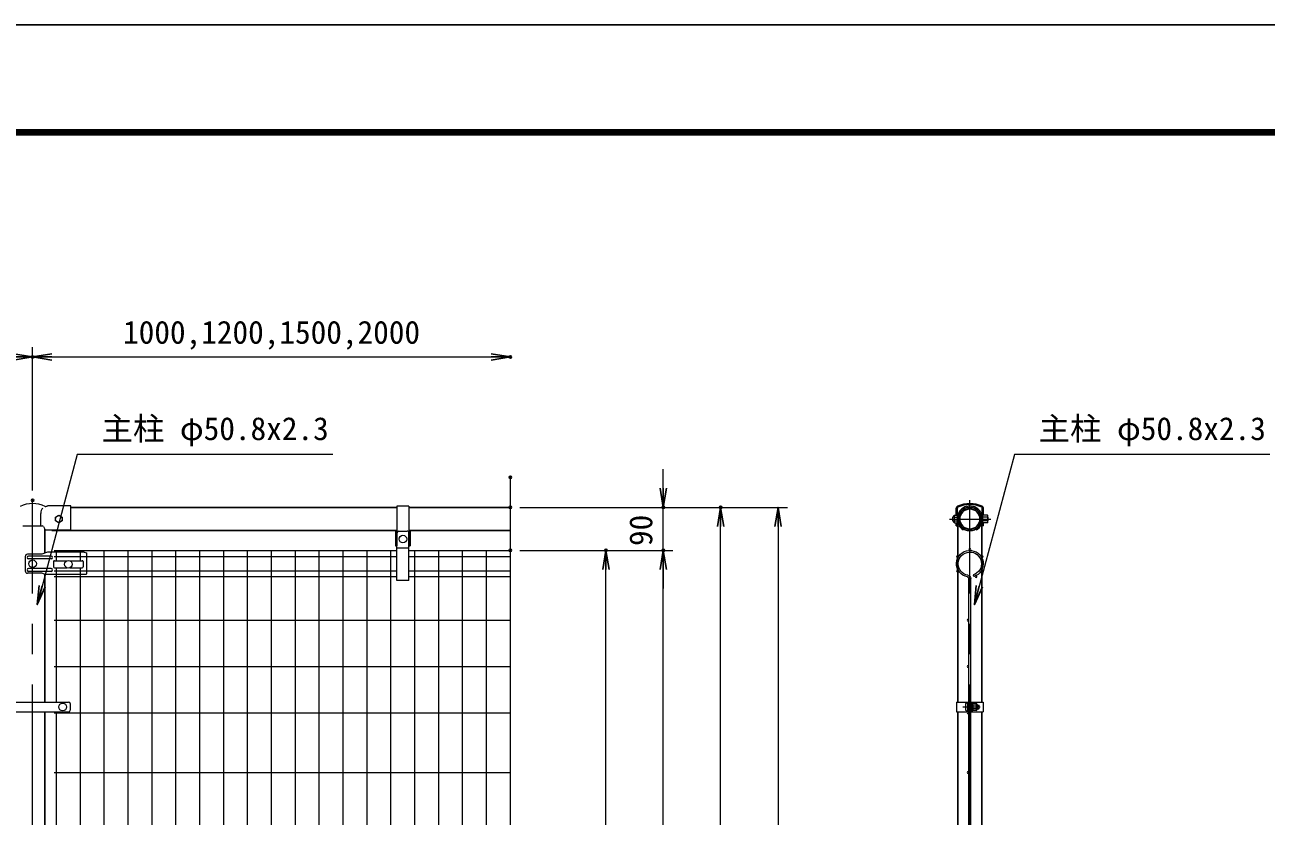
# Model space of a CAD drawing. Units: millimetres, scale not verified. Extents: x -4200 to 4200, y -2970 to 2970.
# Drawn here: x -1901 to 697, y 1314 to 2970 of the extents above; entities that cross this region are included whole.
import ezdxf
from ezdxf.enums import TextEntityAlignment as Align

# ---------------------------------------------------------------- set-up
doc = ezdxf.new("R2010")
doc.units = ezdxf.units.MM
doc.header["$LTSCALE"] = 10
doc.header["$PDMODE"] = 32
doc.header["$PDSIZE"] = 5
doc.linetypes.add('USER1', pattern=[50.8, 31.75, -6.35, 6.35, -6.35])
for name, color, linetype, lineweight in [('0-3_D-STR-DIM', 7, 'Continuous', 13), ('0-5_Defpoints', 8, 'Continuous', 25), ('0-6_D-STR1', 1, 'Continuous', 25), ('0-7_D-BMK', 2, 'USER1', 13), ('0-8_D-STR2', 7, 'Continuous', 13), ('0-9_D-STR3', 3, 'Continuous', 13), ('0-B_D-STR-TXT', 7, 'Continuous', 13), ('0-C_D-TTL', 7, 'Continuous', 25)]:
    doc.layers.add(name, color=color, linetype=linetype, lineweight=lineweight)
doc.layers.add('0-4_0', color=7, linetype='Continuous')
doc.styles.add('ＭＳ ゴシック', font='')
doc.styles.get('ＭＳ ゴシック').set_extended_font_data('MS Gothic')

# ---------------------------------------------------------------- blocks, each defined once
blk = doc.blocks.new('_Open')
at = {"layer": '0-4_0'}
blk.add_line((-10, 1.667), (0, 0), dxfattribs=at)
blk.add_lwpolyline([(-10, -1.667), (0, 0), (-10, 0)], dxfattribs=at)
blk = doc.blocks.new('A$C16c59359')
at = {"layer": '0-8_D-STR2'}
for p, q in [((-69.7, -513.8), (-80, -548.3)), ((-18, -17108.6), (-18, -591.4)), ((18, -17108.6), (18, -591.4)), ((-69.7, -17186.2), (-80, -17151.7))]:
    blk.add_line(p, q, dxfattribs=at)
for centre in [(0, 18), (-258.1, -131), (258.1, -131), (-258.1, -429), (258.1, -429), (-131.2, -547.6), (36, -1460), (36, -2430), (36, -3400), (36, -4650), (36, -5900), (36, -7150), (36, -8400), (36, -8700), (36, -9000), (36, -9300), (36, -10550), (36, -11800), (36, -13050), (36, -14300), (36, -15270), (36, -16240), (-131.2, -17152.4), (-258.1, -17271), (258.1, -17271), (-258.1, -17569), (258.1, -17569), (0, -17718)]:
    blk.add_circle(centre, 18, dxfattribs=at)
for centre, radius, start, end in [((0, -280), 280, 279.83934, 253.39579), ((0, -280), 244, 279.83934, 253.39579), ((54, -591.4), 72, 99.83934, 180), ((54, -591.4), 36, 99.83934, 180), ((0, -17420), 280, 106.60421, 80.16066), ((54, -17108.6), 72, 180, 260.16066), ((54, -17108.6), 36, 180, 260.16066), ((0, -17420), 244, 106.60421, 80.16066)]:
    blk.add_arc(centre, radius, start, end, dxfattribs=at)

msp = doc.modelspace()

# ---------------------------------------------------------------- linework, layer by layer
at = {"layer": '0-3_D-STR-DIM'}
for p, q in [((-1884.97, 1995), (-1884.97, 2295)), ((-1884.97, 1995), (-1884.97, 2295)), ((-1844.97, 2275), (-924.97, 2275)), ((-564.97, 2000), (-564.97, 2040)), ((-884.97, 1010.65), (-884.97, 2023)), ((-864.97, 1960), (-424.97, 1960)), ((-864.97, 1960), (-304.97, 1960)), ((-864.97, 1960), (-544.97, 1960)), ((-564.97, 1870), (-564.97, 1960)), ((-444.97, 100), (-444.97, 1920)), ((-324.97, 1920), (-324.97, -200)), ((-864.97, 1870), (-664.97, 1870)), ((-864.97, 1870), (-544.97, 1870)), ((-864.97, 1870), (-544.97, 1870)), ((-684.97, 140), (-684.97, 1830)), ((-564.97, 100), (-564.97, 1830)), ((-564.97, 1830), (-564.97, 1790))]:
    msp.add_line(p, q, dxfattribs=at)
at = {"layer": '0-5_Defpoints'}
for p in [(-1884.97, 2275), (-884.97, 2275), (-884.97, 2023), (-1884.97, 1975), (-884.97, 1960), (-564.97, 1960), (-444.97, 1960), (-884.97, 1870), (-684.97, 1870), (-564.97, 1870)]:
    msp.add_point(p, dxfattribs=at)
at = {"layer": '0-6_D-STR1'}
for p, q in [((-1122.47, 1960), (-1804.97, 1960)), ((-884.97, 1960), (-1097.47, 1960)), ((-1859.57, 1864.09), (-1859.57, 1914.6)), ((-1844.97, 1911.4), (-1844.97, 1912.4)), ((-1122.47, 1911.4), (-1844.97, 1911.4)), ((-884.97, 1911.4), (-1097.47, 1911.4)), ((51.13, 1921.4), (51.13, 1552.25)), ((101.93, 1552.25), (101.93, 1921.4)), ((-1859.57, 1552.25), (-1859.57, 1820.18)), ((-1859.57, 1177.25), (-1859.57, 1532.25)), ((51.13, 1532.25), (51.13, 1177.25)), ((101.93, 1177.25), (101.93, 1532.25))]:
    msp.add_line(p, q, dxfattribs=at)
for radius in [24.3, 21.1]:
    msp.add_circle((76.53, 1935.7), radius, dxfattribs=at)
at = {"layer": '0-7_D-BMK'}
for p, q in [((-1884.97, -252), (-1884.97, 1975)), ((76.53, -252), (76.53, 1975)), ((33.61, 1935.51), (120.5, 1935.51)), ((62.11, 1542.25), (97.85, 1542.25))]:
    msp.add_line(p, q, dxfattribs=at)
at = {"layer": '0-8_D-STR2'}
for p, q in [((-1839.97, 1870), (-1122.47, 1870)), ((-1839.97, 1856.9), (-1122.47, 1856.9)), ((-1834.97, 1848.48), (-1834.97, 1870)), ((-1784.97, 1848.48), (-1784.97, 1870)), ((-1734.97, 100), (-1734.97, 1870)), ((-1684.97, 100), (-1684.97, 1870)), ((-1634.97, 100), (-1634.97, 1870)), ((-1584.97, 100), (-1584.97, 1870)), ((-1534.97, 100), (-1534.97, 1870)), ((-1484.97, 100), (-1484.97, 1870)), ((-1434.97, 100), (-1434.97, 1870)), ((-1384.97, 100), (-1384.97, 1870)), ((-1334.97, 100), (-1334.97, 1870)), ((-1284.97, 100), (-1284.97, 1870)), ((-1234.97, 100), (-1234.97, 1870)), ((-1184.97, 100), (-1184.97, 1870)), ((-1134.97, 100), (-1134.97, 1870)), ((-1097.47, 1870), (-884.97, 1870)), ((-1097.47, 1856.9), (-884.97, 1856.9)), ((-1084.97, 100), (-1084.97, 1870)), ((-1034.97, 100), (-1034.97, 1870)), ((-984.97, 100), (-984.97, 1870)), ((-934.97, 100), (-934.97, 1870)), ((-1839.97, 1827.1), (-1122.47, 1827.1)), ((-1834.97, 1552.25), (-1834.97, 1833.48)), ((-1784.97, 134.48), (-1784.97, 1833.48)), ((-1097.47, 1827.1), (-884.97, 1827.1)), ((-1839.97, 1815.24), (-1122.47, 1815.24)), ((-1097.47, 1815.24), (-884.97, 1815.24)), ((-1839.97, 1724), (-884.97, 1724)), ((-1839.97, 1627), (-884.97, 1627)), ((-1839.97, 1530), (-884.97, 1530)), ((-1834.97, 1177.25), (-1834.97, 1532.25)), ((-1839.97, 1405), (-884.97, 1405))]:
    msp.add_line(p, q, dxfattribs=at)
at = {"layer": '0-9_D-STR3'}
for p, q in [((-1804.97, 1963), (-1852.97, 1963)), ((-1804.97, 1912.4), (-1804.97, 1963)), ((-1097.47, 1962.3), (-1122.47, 1962.3)), ((-1122.47, 1962.3), (-1122.47, 1909.3)), ((-1097.47, 1962.3), (-1097.47, 1909.3)), ((48.23, 1943.8), (48.23, 1958.37)), ((50.53, 1942.05), (50.53, 1958.37)), ((102.53, 1942.05), (102.53, 1958.37)), ((104.83, 1943.8), (104.83, 1958.37)), ((-1867.97, 1921.4), (-1867.97, 1947.4)), ((40.93, 1932.01), (40.93, 1939.39)), ((44.63, 1943.8), (49.93, 1943.8)), ((44.63, 1927.6), (44.63, 1943.8)), ((44.63, 1939.75), (49.93, 1939.75)), ((44.63, 1931.65), (49.93, 1931.65)), ((44.63, 1927.6), (49.93, 1927.6)), ((48.23, 1921.4), (48.23, 1927.6)), ((49.93, 1943.8), (49.93, 1927.6)), ((50.53, 1921.4), (50.53, 1930.08)), ((102.53, 1921.4), (102.53, 1930.08)), ((113.13, 1943.8), (103.13, 1943.8)), ((103.13, 1943.8), (103.13, 1927.6)), ((113.13, 1939.75), (103.13, 1939.75)), ((113.13, 1931.65), (103.13, 1931.65)), ((113.13, 1927.6), (103.13, 1927.6)), ((104.83, 1921.4), (104.83, 1927.6)), ((114.13, 1929.47), (114.13, 1941.81)), ((114.13, 1939.02), (114.93, 1939.02)), ((114.13, 1931.93), (114.93, 1932.38)), ((-1905.12, 1921.4), (-1864.83, 1921.4)), ((-1862.15, 1919.74), (-1859.5, 1914.45)), ((-1859.5, 1914.45), (-1858.47, 1912.4)), ((-1804.97, 1912.4), (-1858.47, 1912.4)), ((-1125.27, 1909.3), (-1122.47, 1909.3)), ((-1122.97, 1909.3), (-1122.97, 1879.3)), ((-1122.97, 1909.3), (-1122.97, 1879.3)), ((-1122.47, 1906.88), (-1122.47, 1907.04)), ((-1122.47, 1807.15), (-1122.47, 1906.88)), ((-1119.47, 1910.15), (-1100.87, 1910.15)), ((-1094.67, 1909.3), (-1097.47, 1909.3)), ((-1097.47, 1906.88), (-1097.47, 1907.04)), ((-1097.47, 1807.15), (-1097.47, 1906.88)), ((-1096.97, 1909.3), (-1096.97, 1879.3)), ((-1096.97, 1909.3), (-1096.97, 1879.3)), ((-1094.67, 1909.3), (-1094.67, 1879.3)), ((48.23, 1921.4), (54.1, 1921.4)), ((63.86, 1914.96), (62.67, 1913)), ((89.19, 1914.96), (90.39, 1913)), ((104.83, 1921.4), (98.96, 1921.4)), ((-1122.47, 1875.15), (-1097.47, 1875.15)), ((-1097.47, 1879.3), (-1094.67, 1879.3)), ((-1900.46, 1857), (-1900.46, 1827)), ((-1865.62, 1862), (-1895.46, 1862)), ((-1845.97, 1858), (-1893.39, 1858)), ((-1845.97, 1852), (-1893.39, 1852)), ((-1854.06, 1866), (-1865.62, 1862)), ((-1776.97, 1866), (-1854.06, 1866)), ((-1840.97, 1846.48), (-1840.97, 1835.48)), ((-1838.97, 1848.48), (-1812.76, 1848.48)), ((-1807.19, 1848.48), (-1780.97, 1848.48)), ((-1778.97, 1846.48), (-1778.97, 1835.48)), ((-1776.97, 1866), (-1771.97, 1865)), ((-1771.97, 1865), (-1771.97, 1821.18)), ((-1865.62, 1822), (-1895.46, 1822)), ((-1845.97, 1832), (-1893.39, 1832)), ((-1845.97, 1826), (-1893.39, 1826)), ((-1860.37, 1820.18), (-1865.62, 1822)), ((-1860.37, 1820.18), (-1772.97, 1820.18)), ((-1838.97, 1833.48), (-1812.76, 1833.48)), ((-1807.19, 1833.48), (-1780.97, 1833.48)), ((-1097.47, 1807.15), (-1122.47, 1807.15)), ((-1960.47, 1552.25), (-1809.47, 1552.25)), ((-1806.47, 1549.25), (-1806.47, 1535.25)), ((48.83, 1552.25), (74.73, 1552.25)), ((48.83, 1552.25), (48.83, 1532.25)), ((67.63, 1548.75), (67.63, 1535.75)), ((72.43, 1532.25), (72.43, 1552.25)), ((72.43, 1550.25), (72.43, 1534.25)), ((74.73, 1532.25), (74.73, 1552.25)), ((74.73, 1546.25), (78.33, 1546.25)), ((74.73, 1545.57), (78.33, 1545.57)), ((74.73, 1538.93), (78.33, 1538.93)), ((74.73, 1538.25), (78.33, 1538.25)), ((78.33, 1532.25), (78.33, 1552.25)), ((78.33, 1552.25), (104.23, 1552.25)), ((80.63, 1532.25), (80.63, 1552.25)), ((80.63, 1546.75), (81.02, 1549.91)), ((80.63, 1546.75), (80.63, 1537.75)), ((80.63, 1537.75), (81.02, 1534.59)), ((82.78, 1550), (81.12, 1550)), ((82.76, 1534.5), (81.12, 1534.5)), ((82.83, 1542.25), (82.83, 1549.97)), ((89.62, 1546), (82.83, 1546)), ((82.83, 1542.25), (82.83, 1534.52)), ((89.62, 1538.5), (82.83, 1538.5)), ((82.93, 1549.76), (82.88, 1549.93)), ((89.62, 1549.76), (82.93, 1549.76)), ((89.62, 1534.74), (82.93, 1534.74)), ((92.13, 1547.25), (92.13, 1537.25)), ((92.13, 1546.25), (95.43, 1546.25)), ((92.13, 1545.57), (95.75, 1545.57)), ((92.13, 1538.93), (95.75, 1538.93)), ((92.13, 1538.25), (95.43, 1538.25)), ((95.43, 1546.25), (95.43, 1538.25)), ((104.23, 1552.25), (104.23, 1532.25)), ((-1960.47, 1532.25), (-1809.47, 1532.25)), ((48.83, 1532.25), (74.73, 1532.25)), ((78.33, 1532.25), (104.23, 1532.25))]:
    msp.add_line(p, q, dxfattribs=at)
msp.add_lwpolyline([(-1829.97, 1927.6), (-1836.99, 1931.65), (-1836.99, 1939.75), (-1829.97, 1943.8), (-1822.96, 1939.75), (-1822.96, 1931.65)], close=True, dxfattribs=at)
for points in [[(114.13, 1932.38), (114.93, 1932.38), (114.93, 1939.02), (114.13, 1939.47)], [(-1125.27, 1909.3), (-1125.27, 1879.3), (-1122.47, 1879.3)]]:
    msp.add_lwpolyline(points, dxfattribs=at)
for centre, radius in [((-1829.97, 1935.7), 7.03), ((-1109.97, 1893.64), 8), ((-1884.97, 1842), 8), ((-1809.97, 1840.98), 8), ((-1821.97, 1542.25), 8)]:
    msp.add_circle(centre, radius, dxfattribs=at)
for centre, radius, start, end in [((-1884.97, 1907), 61, 64.72667, 115.27332), ((-1852.67, 1947.4), 15.3, 134.74248, 180), ((-1857.22, 1965.78), 4, 244.72667, 302.08229), ((-1852.97, 1959), 4, 90, 122.08229), ((52.53, 1958.37), 4.3, 115.04187, 180), ((76.53, 1936.39), 26.61, 358.51188, 181.48812), ((52.53, 1958.37), 2, 115.04187, 180), ((76.53, 1907), 61, 64.95813, 115.04187), ((76.53, 1907), 58.7, 64.95813, 115.04187), ((100.53, 1958.37), 2, 0, 64.95813), ((100.53, 1958.37), 4.3, 0, 64.95813), ((47.65, 1935.67), 7.68, 113.15662, 151.05168), ((47.65, 1935.73), 7.68, 208.94832, 246.84338), ((76.53, 1935.7), 26.6, 180, 238.5922), ((76.53, 1935.7), 26.6, 301.4078, 0), ((111.58, 1941.77), 2.55, 307.42505, 52.57495), ((105.43, 1935.7), 8.7, 332.26063, 27.73937), ((111.59, 1929.62), 2.54, 307.21089, 52.78911), ((-1864.83, 1918.4), 3, 26.56505, 90), ((-1119.28, 1906.96), 3.2, 93.56714, 178.63954), ((-1100.67, 1906.96), 3.2, 1.36046, 93.56714), ((-1895.46, 1857), 5, 90, 180), ((-1893.39, 1855), 3, 90, 270), ((-1845.97, 1855), 3, 270, 90), ((-1838.97, 1846.48), 2, 90, 180), ((-1780.97, 1846.48), 2, 0, 90), ((-1895.46, 1827), 5, 180, 270), ((-1893.39, 1829), 3, 90, 270), ((-1845.97, 1829), 3, 270, 90), ((-1838.97, 1835.48), 2, 180, 270), ((-1780.97, 1835.48), 2, 270, 0), ((-1772.97, 1821.18), 1, 270, 0), ((-1809.47, 1549.25), 3, 0, 90), ((-1809.47, 1535.25), 3, 270, 0), ((81.12, 1549.9), 0.1, 90, 173), ((81.12, 1534.6), 0.1, 187, 270), ((82.76, 1534.6), 0.1, 270, 337.2244), ((82.78, 1549.9), 0.1, 15, 90), ((77.95, 1547.88), 5.32, 339.37322, 22.7756), ((77.95, 1536.62), 5.32, 337.2244, 20.62678), ((62.07, 1542.25), 21.19, 0, 10.20031), ((62.07, 1542.25), 21.19, 349.79969, 0), ((83.86, 1542.25), 6.87, 0, 33.09348), ((83.86, 1542.25), 6.87, 326.90652, 0), ((88.61, 1547.88), 2.13, 298.45309, 61.54691), ((85.35, 1542.99), 8, 32.13463, 57.68315), ((88.61, 1536.62), 2.13, 298.45309, 61.54691), ((85.35, 1541.5), 8, 302.31685, 327.86537), ((87.93, 1542.25), 8.5, 331.92751, 28.07249)]:
    msp.add_arc(centre, radius, start, end, dxfattribs=at)
for centre, start_param, end_param in [((72.43, 1548.75), 1.5707963, 3.1415927), ((72.43, 1535.75), 3.1415927, 4.712389)]:
    msp.add_ellipse(centre, major_axis=(4.8, 0), ratio=0.3125, start_param=start_param, end_param=end_param, dxfattribs=at)
at = {"layer": '0-B_D-STR-TXT'}
for points in [[(-1256.8, 2070.4), (-1791.48, 2070.4), (-1874.62, 1758.37)], [(704.38, 2070.4), (169.7, 2070.4), (86.56, 1758.37)]]:
    msp.add_lwpolyline(points, dxfattribs=at)
at = {"layer": '0-C_D-TTL', "color": 2}
msp.add_lwpolyline([(-4200, 2970), (4200, 2970), (4200, -2970), (-4200, -2970)], close=True, dxfattribs=at)
at = {"layer": '0-C_D-TTL'}
for points in [[(-3930, 2750), (3930, 2750), (3930, -2750), (-3930, -2750)], [(-3927.5, 2747.5), (3927.5, 2747.5), (3927.5, -2747.5), (-3927.5, -2747.5)], [(-3925, 2745), (3925, 2745), (3925, -2745), (-3925, -2745)], [(-3922.5, 2742.5), (3922.5, 2742.5), (3922.5, -2742.5), (-3922.5, -2742.5)], [(-3920, 2740), (3920, 2740), (3920, -2740), (-3920, -2740)]]:
    msp.add_lwpolyline(points, close=True, dxfattribs=at)

# ---------------------------------------------------------------- block references
at = {"layer": '0-3_D-STR-DIM', "xscale": 4, "yscale": 4}
for p in [(-1884.97, 2275), (-884.97, 2275)]:
    msp.add_blockref('_Open', p, dxfattribs=at)
for p, rotation in [((-1884.97, 2275), 180), ((-564.97, 1960), 270), ((-444.97, 1960), 90), ((-324.97, 1960), 90), ((-684.97, 1870), 90), ((-564.97, 1870), 90), ((-564.97, 1870), 90)]:
    msp.add_blockref('_Open', p, dxfattribs=dict(at, rotation=rotation))
at = {"layer": '0-8_D-STR2', "xscale": -0.1, "yscale": 0.1}
msp.add_blockref('A$C16c59359', (76.53, 1870), dxfattribs=at)
at = {"layer": '0-B_D-STR-TXT', "xscale": 4, "yscale": 4, "rotation": 255.0799}
for p in [(-1875.14, 1756.44), (86.05, 1756.44)]:
    msp.add_blockref('_Open', p, dxfattribs=at)

# ---------------------------------------------------------------- texts
at = {"layer": '0-3_D-STR-DIM', "style": 'ＭＳ ゴシック'}
msp.add_text('1000,1200,1500,2000', height=48.09, dxfattribs=at).set_placement((-1695.62, 2288.1), align=Align.BOTTOM_LEFT)
msp.add_text('90', height=48.09, rotation=90, dxfattribs=at).set_placement((-573.64, 1879.15), align=Align.BOTTOM_LEFT)
at = {"layer": '0-B_D-STR-TXT', "style": 'ＭＳ ゴシック'}
for p in [(-1740.56, 2086.41), (220.63, 2086.41)]:
    msp.add_text('主柱 φ50.8x2.3', height=48.09, dxfattribs=at).set_placement(p, align=Align.BOTTOM_LEFT)

doc.saveas('drawing.dxf')
